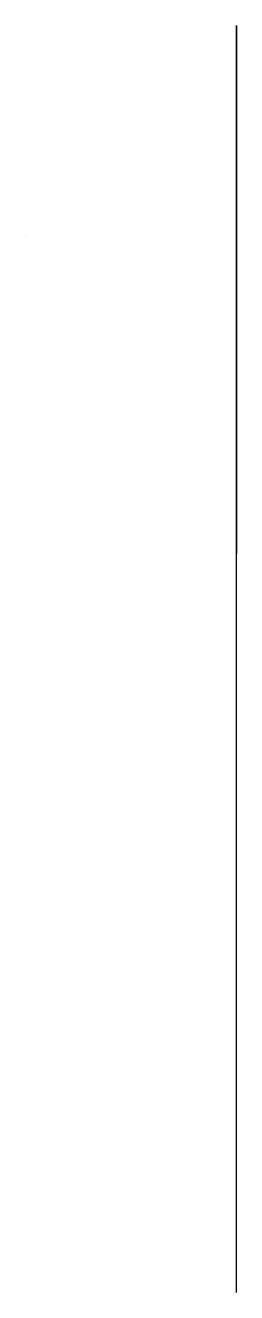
# Model space of a CAD drawing. Header units: inches. Extents: x 5.5 to 6.5, y 2.5 to 8.5.
import ezdxf

# ---------------------------------------------------------------- set-up
doc = ezdxf.new("R2010")
doc.units = ezdxf.units.IN
doc.header["$MEASUREMENT"] = 0

msp = doc.modelspace()

# ---------------------------------------------------------------- linework, layer by layer
for p, q in [((6.5, 2.5, 1), (6.5, 8.5, 1)), ((6.5, 8.5, 5), (6.5, 6, 5))]:
    msp.add_line(p, q)
at = {"extrusion": (-1, 0, -2.22045e-16)}
for p, q in [((6.5, 8.5, 1), (6.5, 7.5, 1)), ((6.5, 8.5, 5), (6.5, 8.5, 4)), ((5.5, 7.5, 1), (5.5, 7.5, 4))]:
    msp.add_line(p, q, dxfattribs=at)

doc.saveas('drawing.dxf')
